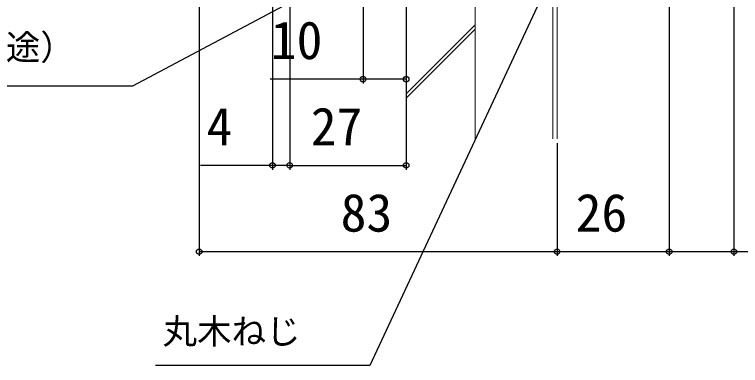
# Model space of a CAD drawing. Units: millimetres, scale not verified. Extents: x -525 to 525, y -783 to 779.
# Drawn here: x -428.8 to -260.5, y -28 to 53.4 of the extents above; entities that cross this region are included whole.
import ezdxf
from ezdxf.enums import TextEntityAlignment as Align

# ---------------------------------------------------------------- set-up
doc = ezdxf.new("R2010")
doc.units = ezdxf.units.MM
doc.header["$LTSCALE"] = 4
doc.layers.add('0-7_YKK_D', color=6, linetype='Continuous')
doc.layers.add('0-9_YSS_K', color=3, linetype='Continuous', lineweight=18)
doc.styles.add('ＭＳ ゴシック', font='')
doc.styles.get('ＭＳ ゴシック').set_extended_font_data('MS Gothic')

msp = doc.modelspace()

# ---------------------------------------------------------------- linework, layer by layer
at = {"layer": '0-7_YKK_D'}
for p, q in [((-262, 193.428), (-262, -2.572)), ((-386, 178.928), (-386, -2.572)), ((-369, 165.928), (-369, 17.428)), ((-277, 165.934), (-277, -2.572)), ((-277, 165.934), (-277, -2.572)), ((-365, 117.928), (-365, 17.428)), ((-365, 117.928), (-365, 17.428)), ((-338, 101.628), (-338, 17.428)), ((-338, 101.628), (-338, 37.428)), ((-348, 97.728), (-348, 37.428)), ((-303, 23.591), (-303, -2.572)), ((-303, 23.591), (-303, -2.572)), ((-369, 18.428), (-385.668, 18.428)), ((-365, 18.428), (-369, 18.428)), ((-365, 18.428), (-338, 18.428)), ((-365, 18.428), (-362.45, 18.428)), ((-386, -1.572), (-303, -1.572)), ((-303, -1.572), (-277, -1.572))]:
    msp.add_line(p, q, dxfattribs=at)
for points in [[(-282.817, 108.428), (-283.895, 106.117), (-346.422, -27.974), (-396.145, -27.974)], [(-303, 89.189), (-305.252, 87.992), (-401.486, 36.824), (-487.063, 36.824)], [(-338, 38.428), (-348, 38.428), (-369.55, 38.428)], [(-277, -1.572), (-262, -1.572), (-240.723, -1.572)]]:
    msp.add_lwpolyline(points, dxfattribs=at)
for centre in [(-348, 38.428), (-338, 38.428), (-369, 18.428), (-365, 18.428), (-365, 18.428), (-338, 18.428), (-386, -1.572), (-303, -1.572), (-303, -1.572), (-277, -1.572), (-277, -1.572), (-262, -1.572)]:
    msp.add_circle(centre, 0.637, dxfattribs=at)
at = {"layer": '0-9_YSS_K'}
for p, q in [((-304, 166.428), (-304, 24.591)), ((-338, 114.428), (-338, 24.591)), ((-322, 114.428), (-322, 24.591)), ((-338, 34.986), (-322, 50.986)), ((-338, 33.986), (-322, 49.986))]:
    msp.add_line(p, q, dxfattribs=at)
at = {"layer": '0-9_YSS_K', "color": 80}
msp.add_lwpolyline([(-303, 24.591), (-303, 165.428), (-277, 165.428)], dxfattribs=at)

# ---------------------------------------------------------------- texts
at = {"layer": '0-7_YKK_D', "style": 'ＭＳ ゴシック'}
for s, height, p in [('10', 8.798, (-369.391, 40.428)), ('防水シート（別途）', 5.865, (-486.843, 41.144)), ('4', 8.798, (-384.282, 20.428)), ('27', 8.798, (-360.125, 20.428)), ('83', 8.798, (-353.193, 0.428)), ('26', 8.798, (-298.693, 0.428)), ('丸木ねじ', 5.865, (-394.485, -24.741))]:
    msp.add_text(s, height=height, dxfattribs=at).set_placement(p, align=Align.BOTTOM_LEFT)

doc.saveas('drawing.dxf')
